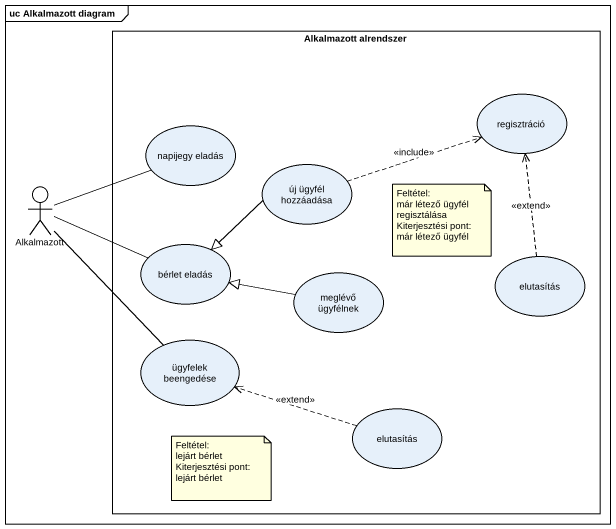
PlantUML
@startuml
mainframe uc Alkalmazott diagram
rectangle "Alkalmazott alrendszer" as Alkalmazott_alrendszer {
  usecase regisztráció
  usecase "napijegy eladás" as napijegy_eladás
  usecase "új ügyfél hozzáadása" as új_ügyfél_hozzáadása
  usecase "bérlet eladás" as bérlet_eladás
  usecase elutasítás
  usecase "meglévő ügyfélnek" as meglévő_ügyfélnek
  usecase "ügyfelek beengedése" as ügyfelek_beengedése
  usecase "elutasítás" as elutasítás_2
}
actor Alkalmazott
új_ügyfél_hozzáadása .right.> regisztráció : <<include>>
új_ügyfél_hozzáadása --|> bérlet_eladás
Alkalmazott -right- napijegy_eladás
Alkalmazott -right- bérlet_eladás
Alkalmazott -- ügyfelek_beengedése
elutasítás .up.> regisztráció : <<extend>>
meglévő_ügyfélnek -left-|> bérlet_eladás
elutasítás_2 .left.> ügyfelek_beengedése : <<extend>>
note as N1
  Feltétel:
  már létező ügyfél regisztálása
  Kiterjesztési pont: már létező ügyfél
end note
note as N2
  Feltétel:
  lejárt bérlet
  Kiterjesztési pont:
  lejárt bérlet
end note
@enduml
